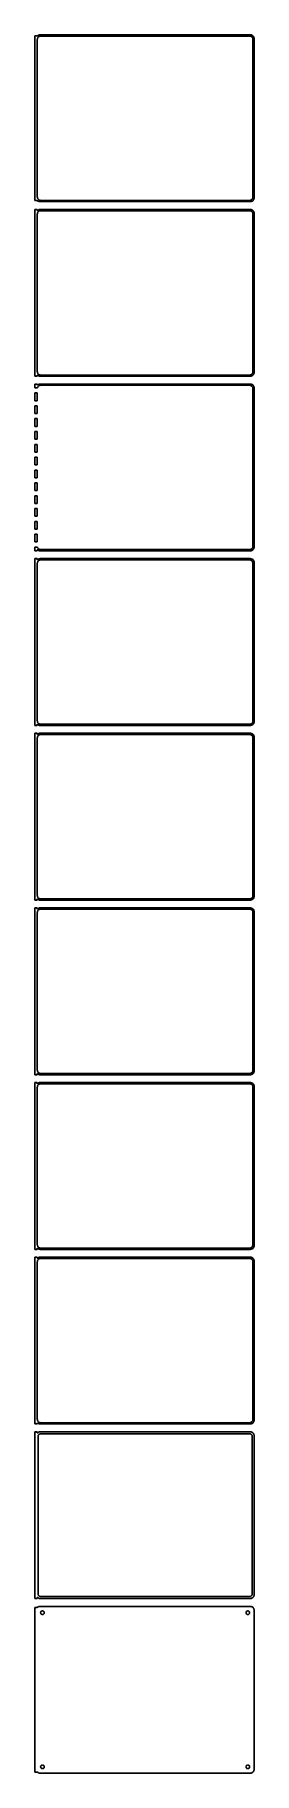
# Model space of a CAD drawing. Header units: metres. Extents: x -129 to 128, y 1943 to 3973.
import ezdxf

# ---------------------------------------------------------------- set-up
doc = ezdxf.new("R2010")
doc.units = ezdxf.units.M

msp = doc.modelspace()

# ---------------------------------------------------------------- linework, layer by layer
for p, q in [((-126, 3972.06), (-129, 3972.06)), ((-129, 3972.06), (-129, 3779.94)), ((-125.687, 3972.35), (-126, 3972.06)), ((-126, 3968), (-125.968, 3968.5)), ((-126, 3784), (-126, 3968)), ((-125.968, 3968.5), (-125.874, 3968.99)), ((-125.874, 3968.99), (-125.719, 3969.47)), ((-125.719, 3969.47), (-125.505, 3969.93)), ((-125.179, 3972.72), (-125.687, 3972.35)), ((-125.505, 3969.93), (-125.236, 3970.35)), ((-125.236, 3970.35), (-124.916, 3970.74)), ((-124.629, 3973.02), (-125.179, 3972.72)), ((-124.916, 3970.74), (-124.55, 3971.08)), ((-124.045, 3973.26), (-124.629, 3973.02)), ((-124.55, 3971.08), (-124.143, 3971.38)), ((-124.143, 3971.38), (-123.703, 3971.62)), ((-123.437, 3973.41), (-124.045, 3973.26)), ((-123.703, 3971.62), (-123.236, 3971.8)), ((-122.814, 3973.49), (-123.437, 3973.41)), ((-123.236, 3971.8), (-122.75, 3971.93)), ((122.814, 3973.49), (-122.814, 3973.49)), ((-122.75, 3971.93), (-122.251, 3971.99)), ((-122.251, 3971.99), (122.251, 3971.99)), ((122.251, 3971.99), (122.75, 3971.93)), ((122.75, 3971.93), (123.236, 3971.8)), ((123.437, 3973.41), (122.814, 3973.49)), ((123.236, 3971.8), (123.703, 3971.62)), ((124.045, 3973.26), (123.437, 3973.41)), ((123.703, 3971.62), (124.143, 3971.38)), ((124.629, 3973.02), (124.045, 3973.26)), ((124.143, 3971.38), (124.55, 3971.08)), ((124.55, 3971.08), (124.916, 3970.74)), ((125.179, 3972.72), (124.629, 3973.02)), ((124.916, 3970.74), (125.236, 3970.35)), ((125.687, 3972.35), (125.179, 3972.72)), ((125.236, 3970.35), (125.505, 3969.93)), ((125.505, 3969.93), (125.719, 3969.47)), ((126.145, 3971.92), (125.687, 3972.35)), ((125.719, 3969.47), (125.874, 3968.99)), ((125.874, 3968.99), (125.968, 3968.5)), ((125.968, 3968.5), (126, 3968)), ((126, 3968), (126, 3784)), ((126.545, 3971.44), (126.145, 3971.92)), ((126.882, 3970.91), (126.545, 3971.44)), ((127.149, 3970.34), (126.882, 3970.91)), ((127.343, 3969.74), (127.149, 3970.34)), ((127.461, 3969.13), (127.343, 3969.74)), ((127.5, 3968.5), (127.461, 3969.13)), ((127.5, 3783.5), (127.5, 3968.5)), ((-129, 3779.94), (-126, 3779.94)), ((-125.968, 3783.5), (-126, 3784)), ((-126, 3779.94), (-125.687, 3779.65)), ((-125.874, 3783.01), (-125.968, 3783.5)), ((-125.719, 3782.53), (-125.874, 3783.01)), ((-125.505, 3782.07), (-125.719, 3782.53)), ((-125.687, 3779.65), (-125.179, 3779.28)), ((-125.236, 3781.65), (-125.505, 3782.07)), ((-124.916, 3781.26), (-125.236, 3781.65)), ((-125.179, 3779.28), (-124.629, 3778.98)), ((-124.55, 3780.92), (-124.916, 3781.26)), ((-124.629, 3778.98), (-124.045, 3778.74)), ((-124.143, 3780.62), (-124.55, 3780.92)), ((-123.703, 3780.38), (-124.143, 3780.62)), ((-124.045, 3778.74), (-123.437, 3778.59)), ((-123.236, 3780.2), (-123.703, 3780.38)), ((-123.437, 3778.59), (-122.814, 3778.51)), ((-122.75, 3780.07), (-123.236, 3780.2)), ((-122.814, 3778.51), (122.814, 3778.51)), ((-122.251, 3780.01), (-122.75, 3780.07)), ((122.251, 3780.01), (-122.251, 3780.01)), ((122.75, 3780.07), (122.251, 3780.01)), ((123.236, 3780.2), (122.75, 3780.07)), ((122.814, 3778.51), (123.437, 3778.59)), ((123.703, 3780.38), (123.236, 3780.2)), ((123.437, 3778.59), (124.045, 3778.74)), ((124.143, 3780.62), (123.703, 3780.38)), ((124.045, 3778.74), (124.629, 3778.98)), ((124.55, 3780.92), (124.143, 3780.62)), ((124.916, 3781.26), (124.55, 3780.92)), ((124.629, 3778.98), (125.179, 3779.28)), ((125.236, 3781.65), (124.916, 3781.26)), ((125.179, 3779.28), (125.687, 3779.65)), ((125.505, 3782.07), (125.236, 3781.65)), ((125.719, 3782.53), (125.505, 3782.07)), ((125.687, 3779.65), (126.145, 3780.08)), ((125.874, 3783.01), (125.719, 3782.53)), ((125.968, 3783.5), (125.874, 3783.01)), ((126, 3784), (125.968, 3783.5)), ((126.145, 3780.08), (126.545, 3780.56)), ((126.545, 3780.56), (126.882, 3781.09)), ((126.882, 3781.09), (127.149, 3781.66)), ((127.149, 3781.66), (127.343, 3782.26)), ((127.343, 3782.26), (127.461, 3782.87)), ((127.461, 3782.87), (127.5, 3783.5)), ((-126, 3769.47), (-129, 3769.47)), ((-129, 3769.47), (-129, 3574.53)), ((-126, 3768.06), (-126, 3769.47)), ((-125.687, 3768.35), (-126, 3768.06)), ((-126, 3764), (-125.968, 3764.5)), ((-126, 3580), (-126, 3764)), ((-125.968, 3764.5), (-125.874, 3764.99)), ((-125.874, 3764.99), (-125.719, 3765.47)), ((-125.719, 3765.47), (-125.505, 3765.93)), ((-125.179, 3768.72), (-125.687, 3768.35)), ((-125.505, 3765.93), (-125.236, 3766.35)), ((-125.236, 3766.35), (-124.916, 3766.74)), ((-124.629, 3769.02), (-125.179, 3768.72)), ((-124.916, 3766.74), (-124.55, 3767.08)), ((-124.045, 3769.26), (-124.629, 3769.02)), ((-124.55, 3767.08), (-124.143, 3767.38)), ((-124.143, 3767.38), (-123.703, 3767.62)), ((-123.437, 3769.41), (-124.045, 3769.26)), ((-123.703, 3767.62), (-123.236, 3767.8)), ((-122.814, 3769.49), (-123.437, 3769.41)), ((-123.236, 3767.8), (-122.75, 3767.93)), ((122.814, 3769.49), (-122.814, 3769.49)), ((-122.75, 3767.93), (-122.251, 3767.99)), ((-122.251, 3767.99), (122.251, 3767.99)), ((122.251, 3767.99), (122.75, 3767.93)), ((122.75, 3767.93), (123.236, 3767.8)), ((123.437, 3769.41), (122.814, 3769.49)), ((123.236, 3767.8), (123.703, 3767.62)), ((124.045, 3769.26), (123.437, 3769.41)), ((123.703, 3767.62), (124.143, 3767.38)), ((124.629, 3769.02), (124.045, 3769.26)), ((124.143, 3767.38), (124.55, 3767.08)), ((124.55, 3767.08), (124.916, 3766.74)), ((125.179, 3768.72), (124.629, 3769.02)), ((124.916, 3766.74), (125.236, 3766.35)), ((125.687, 3768.35), (125.179, 3768.72)), ((125.236, 3766.35), (125.505, 3765.93)), ((125.505, 3765.93), (125.719, 3765.47)), ((126.145, 3767.92), (125.687, 3768.35)), ((125.719, 3765.47), (125.874, 3764.99)), ((125.874, 3764.99), (125.968, 3764.5)), ((125.968, 3764.5), (126, 3764)), ((126, 3764), (126, 3580)), ((126.545, 3767.44), (126.145, 3767.92)), ((126.882, 3766.91), (126.545, 3767.44)), ((127.149, 3766.34), (126.882, 3766.91)), ((127.343, 3765.74), (127.149, 3766.34)), ((127.461, 3765.13), (127.343, 3765.74)), ((127.5, 3764.5), (127.461, 3765.13)), ((127.5, 3579.5), (127.5, 3764.5)), ((-129, 3574.53), (-126, 3574.53)), ((-125.968, 3579.5), (-126, 3580)), ((-126, 3574.53), (-126, 3575.94)), ((-126, 3575.94), (-125.687, 3575.65)), ((-125.874, 3579.01), (-125.968, 3579.5)), ((-125.719, 3578.53), (-125.874, 3579.01)), ((-125.505, 3578.07), (-125.719, 3578.53)), ((-125.687, 3575.65), (-125.179, 3575.28)), ((-125.236, 3577.65), (-125.505, 3578.07)), ((-124.916, 3577.26), (-125.236, 3577.65)), ((-125.179, 3575.28), (-124.629, 3574.98)), ((-124.55, 3576.92), (-124.916, 3577.26)), ((-124.629, 3574.98), (-124.045, 3574.74)), ((-124.143, 3576.62), (-124.55, 3576.92)), ((-123.703, 3576.38), (-124.143, 3576.62)), ((-124.045, 3574.74), (-123.437, 3574.59)), ((-123.236, 3576.2), (-123.703, 3576.38)), ((-123.437, 3574.59), (-122.814, 3574.51)), ((-122.75, 3576.07), (-123.236, 3576.2)), ((-122.251, 3576.01), (-122.75, 3576.07)), ((122.251, 3576.01), (-122.251, 3576.01)), ((122.75, 3576.07), (122.251, 3576.01)), ((123.236, 3576.2), (122.75, 3576.07)), ((122.814, 3574.51), (123.437, 3574.59)), ((123.703, 3576.38), (123.236, 3576.2)), ((123.437, 3574.59), (124.045, 3574.74)), ((124.143, 3576.62), (123.703, 3576.38)), ((124.045, 3574.74), (124.629, 3574.98)), ((124.55, 3576.92), (124.143, 3576.62)), ((124.916, 3577.26), (124.55, 3576.92)), ((124.629, 3574.98), (125.179, 3575.28)), ((125.236, 3577.65), (124.916, 3577.26)), ((125.179, 3575.28), (125.687, 3575.65)), ((125.505, 3578.07), (125.236, 3577.65)), ((125.719, 3578.53), (125.505, 3578.07)), ((125.687, 3575.65), (126.145, 3576.08)), ((125.874, 3579.01), (125.719, 3578.53)), ((125.968, 3579.5), (125.874, 3579.01)), ((126, 3580), (125.968, 3579.5)), ((126.145, 3576.08), (126.545, 3576.56)), ((126.545, 3576.56), (126.882, 3577.09)), ((126.882, 3577.09), (127.149, 3577.66)), ((127.149, 3577.66), (127.343, 3578.26)), ((127.343, 3578.26), (127.461, 3578.87)), ((127.461, 3578.87), (127.5, 3579.5)), ((-126, 3565.49), (-129, 3565.49)), ((-129, 3565.49), (-129, 3560.99)), ((-129, 3560.99), (-125.874, 3560.99)), ((-126, 3555.01), (-129, 3555.01)), ((-129, 3555.01), (-129, 3545.99)), ((-126, 3564.06), (-126, 3565.49)), ((-125.687, 3564.35), (-126, 3564.06)), ((-126, 3545.99), (-126, 3555.01)), ((-125.874, 3560.99), (-125.719, 3561.47)), ((-125.874, 3560.99), (-125.874, 3560.99)), ((-125.719, 3561.47), (-125.505, 3561.93)), ((-125.179, 3564.72), (-125.687, 3564.35)), ((-125.505, 3561.93), (-125.236, 3562.35)), ((-125.236, 3562.35), (-124.916, 3562.74)), ((-124.629, 3565.02), (-125.179, 3564.72)), ((-124.916, 3562.74), (-124.55, 3563.08)), ((-124.045, 3565.26), (-124.629, 3565.02)), ((-124.55, 3563.08), (-124.143, 3563.38)), ((-124.143, 3563.38), (-123.703, 3563.62)), ((-123.437, 3565.41), (-124.045, 3565.26)), ((-123.703, 3563.62), (-123.236, 3563.8)), ((-122.814, 3565.49), (-123.437, 3565.41)), ((-123.236, 3563.8), (-122.75, 3563.93)), ((-122.814, 3574.51), (122.814, 3574.51)), ((122.814, 3565.49), (-122.814, 3565.49)), ((-122.75, 3563.93), (-122.251, 3563.99)), ((-122.251, 3563.99), (122.251, 3563.99)), ((122.251, 3563.99), (122.75, 3563.93)), ((122.75, 3563.93), (123.236, 3563.8)), ((123.437, 3565.41), (122.814, 3565.49)), ((123.236, 3563.8), (123.703, 3563.62)), ((124.045, 3565.26), (123.437, 3565.41)), ((123.703, 3563.62), (124.143, 3563.38)), ((124.629, 3565.02), (124.045, 3565.26)), ((124.143, 3563.38), (124.55, 3563.08)), ((124.55, 3563.08), (124.916, 3562.74)), ((125.179, 3564.72), (124.629, 3565.02)), ((124.916, 3562.74), (125.236, 3562.35)), ((125.687, 3564.35), (125.179, 3564.72)), ((125.236, 3562.35), (125.505, 3561.93)), ((125.505, 3561.93), (125.719, 3561.47)), ((126.145, 3563.92), (125.687, 3564.35)), ((125.719, 3561.47), (125.874, 3560.99)), ((125.874, 3560.99), (125.968, 3560.5)), ((125.968, 3560.5), (126, 3560)), ((126, 3560), (126, 3376)), ((126.545, 3563.44), (126.145, 3563.92)), ((126.882, 3562.91), (126.545, 3563.44)), ((127.149, 3562.34), (126.882, 3562.91)), ((127.343, 3561.74), (127.149, 3562.34)), ((127.461, 3561.13), (127.343, 3561.74)), ((127.5, 3560.5), (127.461, 3561.13)), ((127.5, 3375.5), (127.5, 3560.5)), ((-129, 3545.99), (-126, 3545.99)), ((-126, 3540.01), (-129, 3540.01)), ((-129, 3540.01), (-129, 3530.99)), ((-126, 3530.99), (-126, 3540.01)), ((-129, 3530.99), (-126, 3530.99)), ((-126, 3525.01), (-129, 3525.01)), ((-129, 3525.01), (-129, 3515.99)), ((-129, 3515.99), (-126, 3515.99)), ((-126, 3515.99), (-126, 3525.01)), ((-126, 3510.01), (-129, 3510.01)), ((-129, 3510.01), (-129, 3500.99)), ((-129, 3500.99), (-126, 3500.99)), ((-126, 3495.01), (-129, 3495.01)), ((-129, 3495.01), (-129, 3485.99)), ((-126, 3500.99), (-126, 3510.01)), ((-126, 3485.99), (-126, 3495.01)), ((-129, 3485.99), (-126, 3485.99)), ((-126, 3480.01), (-129, 3480.01)), ((-129, 3480.01), (-129, 3470.99)), ((-126, 3470.99), (-126, 3480.01)), ((-129, 3470.99), (-126, 3470.99)), ((-126, 3465.01), (-129, 3465.01)), ((-129, 3465.01), (-129, 3455.99)), ((-129, 3455.99), (-126, 3455.99)), ((-126, 3455.99), (-126, 3465.01)), ((-126, 3450.01), (-129, 3450.01)), ((-129, 3450.01), (-129, 3440.99)), ((-129, 3440.99), (-126, 3440.99)), ((-126, 3435.01), (-129, 3435.01)), ((-129, 3435.01), (-129, 3425.99)), ((-126, 3440.99), (-126, 3450.01)), ((-126, 3425.99), (-126, 3435.01)), ((-129, 3425.99), (-126, 3425.99)), ((-126, 3420.01), (-129, 3420.01)), ((-129, 3420.01), (-129, 3410.99)), ((-126, 3410.99), (-126, 3420.01)), ((-129, 3410.99), (-126, 3410.99)), ((-126, 3405.01), (-129, 3405.01)), ((-129, 3405.01), (-129, 3395.99)), ((-129, 3395.99), (-126, 3395.99)), ((-126, 3395.99), (-126, 3405.01)), ((-126, 3390.01), (-129, 3390.01)), ((-129, 3390.01), (-129, 3380.99)), ((-129, 3380.99), (-126, 3380.99)), ((-125.874, 3375.01), (-129, 3375.01)), ((-129, 3375.01), (-129, 3370.51)), ((-126, 3380.99), (-126, 3390.01)), ((-126, 3371.94), (-125.687, 3371.65)), ((-126, 3370.51), (-126, 3371.94)), ((-125.719, 3374.53), (-125.874, 3375.01)), ((-125.874, 3375.01), (-125.874, 3375.01)), ((-125.505, 3374.07), (-125.719, 3374.53)), ((-125.687, 3371.65), (-125.179, 3371.28)), ((-125.236, 3373.65), (-125.505, 3374.07)), ((-124.916, 3373.26), (-125.236, 3373.65)), ((-124.55, 3372.92), (-124.916, 3373.26)), ((-124.143, 3372.62), (-124.55, 3372.92)), ((-123.703, 3372.38), (-124.143, 3372.62)), ((-123.236, 3372.2), (-123.703, 3372.38)), ((-122.75, 3372.07), (-123.236, 3372.2)), ((-122.251, 3372.01), (-122.75, 3372.07)), ((122.251, 3372.01), (-122.251, 3372.01)), ((122.75, 3372.07), (122.251, 3372.01)), ((123.236, 3372.2), (122.75, 3372.07)), ((123.703, 3372.38), (123.236, 3372.2)), ((124.143, 3372.62), (123.703, 3372.38)), ((124.55, 3372.92), (124.143, 3372.62)), ((124.916, 3373.26), (124.55, 3372.92)), ((125.236, 3373.65), (124.916, 3373.26)), ((125.179, 3371.28), (125.687, 3371.65)), ((125.505, 3374.07), (125.236, 3373.65)), ((125.719, 3374.53), (125.505, 3374.07)), ((125.687, 3371.65), (126.145, 3372.08)), ((125.874, 3375.01), (125.719, 3374.53)), ((125.968, 3375.5), (125.874, 3375.01)), ((126, 3376), (125.968, 3375.5)), ((126.145, 3372.08), (126.545, 3372.56)), ((126.545, 3372.56), (126.882, 3373.09)), ((126.882, 3373.09), (127.149, 3373.66)), ((127.149, 3373.66), (127.343, 3374.26)), ((127.343, 3374.26), (127.461, 3374.87)), ((127.461, 3374.87), (127.5, 3375.5)), ((-129, 3370.51), (-126, 3370.51)), ((-126, 3361.49), (-129, 3361.49)), ((-129, 3361.49), (-129, 3166.51)), ((-126, 3360.06), (-126, 3361.49)), ((-125.687, 3360.35), (-126, 3360.06)), ((-126, 3356), (-125.968, 3356.5)), ((-126, 3172), (-126, 3356)), ((-125.968, 3356.5), (-125.874, 3356.99)), ((-125.874, 3356.99), (-125.719, 3357.47)), ((-125.719, 3357.47), (-125.505, 3357.93)), ((-125.179, 3360.72), (-125.687, 3360.35)), ((-125.505, 3357.93), (-125.236, 3358.35)), ((-125.236, 3358.35), (-124.916, 3358.74)), ((-125.179, 3371.28), (-124.629, 3370.98)), ((-124.629, 3361.02), (-125.179, 3360.72)), ((-124.916, 3358.74), (-124.55, 3359.08)), ((-124.629, 3370.98), (-124.045, 3370.74)), ((-124.045, 3361.26), (-124.629, 3361.02)), ((-124.55, 3359.08), (-124.143, 3359.38)), ((-124.143, 3359.38), (-123.703, 3359.62)), ((-124.045, 3370.74), (-123.437, 3370.59)), ((-123.437, 3361.41), (-124.045, 3361.26)), ((-123.703, 3359.62), (-123.236, 3359.8)), ((-123.437, 3370.59), (-122.814, 3370.51)), ((-122.814, 3361.49), (-123.437, 3361.41)), ((-123.236, 3359.8), (-122.75, 3359.93)), ((-122.814, 3370.51), (122.814, 3370.51)), ((122.814, 3361.49), (-122.814, 3361.49)), ((-122.75, 3359.93), (-122.251, 3359.99)), ((-122.251, 3359.99), (122.251, 3359.99)), ((122.251, 3359.99), (122.75, 3359.93)), ((122.75, 3359.93), (123.236, 3359.8)), ((122.814, 3370.51), (123.437, 3370.59)), ((123.437, 3361.41), (122.814, 3361.49)), ((123.236, 3359.8), (123.703, 3359.62)), ((123.437, 3370.59), (124.045, 3370.74)), ((124.045, 3361.26), (123.437, 3361.41)), ((123.703, 3359.62), (124.143, 3359.38)), ((124.045, 3370.74), (124.629, 3370.98)), ((124.629, 3361.02), (124.045, 3361.26)), ((124.143, 3359.38), (124.55, 3359.08)), ((124.55, 3359.08), (124.916, 3358.74)), ((124.629, 3370.98), (125.179, 3371.28)), ((125.179, 3360.72), (124.629, 3361.02)), ((124.916, 3358.74), (125.236, 3358.35)), ((125.687, 3360.35), (125.179, 3360.72)), ((125.236, 3358.35), (125.505, 3357.93)), ((125.505, 3357.93), (125.719, 3357.47)), ((126.145, 3359.92), (125.687, 3360.35)), ((125.719, 3357.47), (125.874, 3356.99)), ((125.874, 3356.99), (125.968, 3356.5)), ((125.968, 3356.5), (126, 3356)), ((126, 3356), (126, 3172)), ((126.545, 3359.44), (126.145, 3359.92)), ((126.882, 3358.91), (126.545, 3359.44)), ((127.149, 3358.34), (126.882, 3358.91)), ((127.343, 3357.74), (127.149, 3358.34)), ((127.461, 3357.13), (127.343, 3357.74)), ((127.5, 3356.5), (127.461, 3357.13)), ((127.5, 3171.5), (127.5, 3356.5)), ((-125.968, 3171.5), (-126, 3172)), ((-125.874, 3171.01), (-125.968, 3171.5)), ((-125.719, 3170.53), (-125.874, 3171.01)), ((-125.505, 3170.07), (-125.719, 3170.53)), ((-125.236, 3169.65), (-125.505, 3170.07)), ((-124.916, 3169.26), (-125.236, 3169.65)), ((-124.55, 3168.92), (-124.916, 3169.26)), ((-124.143, 3168.62), (-124.55, 3168.92)), ((-123.703, 3168.38), (-124.143, 3168.62)), ((-123.236, 3168.2), (-123.703, 3168.38)), ((123.703, 3168.38), (123.236, 3168.2)), ((124.143, 3168.62), (123.703, 3168.38)), ((124.55, 3168.92), (124.143, 3168.62)), ((124.916, 3169.26), (124.55, 3168.92)), ((125.236, 3169.65), (124.916, 3169.26)), ((125.505, 3170.07), (125.236, 3169.65)), ((125.719, 3170.53), (125.505, 3170.07)), ((125.874, 3171.01), (125.719, 3170.53)), ((125.968, 3171.5), (125.874, 3171.01)), ((126, 3172), (125.968, 3171.5)), ((126.145, 3168.08), (126.545, 3168.56)), ((126.545, 3168.56), (126.882, 3169.09)), ((126.882, 3169.09), (127.149, 3169.66)), ((127.149, 3169.66), (127.343, 3170.26)), ((127.343, 3170.26), (127.461, 3170.87)), ((127.461, 3170.87), (127.5, 3171.5)), ((-129, 3166.51), (-126, 3166.51)), ((-126, 3157.49), (-129, 3157.49)), ((-129, 3157.49), (-129, 2962.51)), ((-126, 3167.94), (-125.687, 3167.65)), ((-126, 3166.51), (-126, 3167.94)), ((-126, 3156.06), (-126, 3157.49)), ((-125.687, 3156.35), (-126, 3156.06)), ((-126, 3152), (-125.968, 3152.5)), ((-126, 2968), (-126, 3152)), ((-125.968, 3152.5), (-125.874, 3152.99)), ((-125.874, 3152.99), (-125.719, 3153.47)), ((-125.719, 3153.47), (-125.505, 3153.93)), ((-125.687, 3167.65), (-125.179, 3167.28)), ((-125.179, 3156.72), (-125.687, 3156.35)), ((-125.505, 3153.93), (-125.236, 3154.35)), ((-125.236, 3154.35), (-124.916, 3154.74)), ((-125.179, 3167.28), (-124.629, 3166.98)), ((-124.629, 3157.02), (-125.179, 3156.72)), ((-124.916, 3154.74), (-124.55, 3155.08)), ((-124.629, 3166.98), (-124.045, 3166.74)), ((-124.045, 3157.26), (-124.629, 3157.02)), ((-124.55, 3155.08), (-124.143, 3155.38)), ((-124.143, 3155.38), (-123.703, 3155.62)), ((-124.045, 3166.74), (-123.437, 3166.59)), ((-123.437, 3157.41), (-124.045, 3157.26)), ((-123.703, 3155.62), (-123.236, 3155.8)), ((-123.437, 3166.59), (-122.814, 3166.51)), ((-122.814, 3157.49), (-123.437, 3157.41)), ((-122.75, 3168.07), (-123.236, 3168.2)), ((-123.236, 3155.8), (-122.75, 3155.93)), ((-122.814, 3166.51), (122.814, 3166.51)), ((122.814, 3157.49), (-122.814, 3157.49)), ((-122.251, 3168.01), (-122.75, 3168.07)), ((-122.75, 3155.93), (-122.251, 3155.99)), ((122.251, 3168.01), (-122.251, 3168.01)), ((-122.251, 3155.99), (122.251, 3155.99)), ((122.75, 3168.07), (122.251, 3168.01)), ((122.251, 3155.99), (122.75, 3155.93)), ((123.236, 3168.2), (122.75, 3168.07)), ((122.75, 3155.93), (123.236, 3155.8)), ((122.814, 3166.51), (123.437, 3166.59)), ((123.437, 3157.41), (122.814, 3157.49)), ((123.236, 3155.8), (123.703, 3155.62)), ((123.437, 3166.59), (124.045, 3166.74)), ((124.045, 3157.26), (123.437, 3157.41)), ((123.703, 3155.62), (124.143, 3155.38)), ((124.045, 3166.74), (124.629, 3166.98)), ((124.629, 3157.02), (124.045, 3157.26)), ((124.143, 3155.38), (124.55, 3155.08)), ((124.55, 3155.08), (124.916, 3154.74)), ((124.629, 3166.98), (125.179, 3167.28)), ((125.179, 3156.72), (124.629, 3157.02)), ((124.916, 3154.74), (125.236, 3154.35)), ((125.179, 3167.28), (125.687, 3167.65)), ((125.687, 3156.35), (125.179, 3156.72)), ((125.236, 3154.35), (125.505, 3153.93)), ((125.505, 3153.93), (125.719, 3153.47)), ((125.687, 3167.65), (126.145, 3168.08)), ((126.145, 3155.92), (125.687, 3156.35)), ((125.719, 3153.47), (125.874, 3152.99)), ((125.874, 3152.99), (125.968, 3152.5)), ((125.968, 3152.5), (126, 3152)), ((126, 3152), (126, 2968)), ((126.545, 3155.44), (126.145, 3155.92)), ((126.882, 3154.91), (126.545, 3155.44)), ((127.149, 3154.34), (126.882, 3154.91)), ((127.343, 3153.74), (127.149, 3154.34)), ((127.461, 3153.13), (127.343, 3153.74)), ((127.5, 3152.5), (127.461, 3153.13)), ((127.5, 2967.5), (127.5, 3152.5)), ((-125.968, 2967.5), (-126, 2968)), ((-125.874, 2967.01), (-125.968, 2967.5)), ((-125.719, 2966.53), (-125.874, 2967.01)), ((-125.505, 2966.07), (-125.719, 2966.53)), ((-125.236, 2965.65), (-125.505, 2966.07)), ((-124.916, 2965.26), (-125.236, 2965.65)), ((-124.55, 2964.92), (-124.916, 2965.26)), ((124.916, 2965.26), (124.55, 2964.92)), ((125.236, 2965.65), (124.916, 2965.26)), ((125.505, 2966.07), (125.236, 2965.65)), ((125.719, 2966.53), (125.505, 2966.07)), ((125.874, 2967.01), (125.719, 2966.53)), ((125.968, 2967.5), (125.874, 2967.01)), ((126, 2968), (125.968, 2967.5)), ((126.882, 2965.09), (127.149, 2965.66)), ((127.149, 2965.66), (127.343, 2966.26)), ((127.343, 2966.26), (127.461, 2966.87)), ((127.461, 2966.87), (127.5, 2967.5)), ((-129, 2962.51), (-126, 2962.51)), ((-126, 2953.49), (-129, 2953.49)), ((-129, 2953.49), (-129, 2758.51)), ((-126, 2963.94), (-125.687, 2963.65)), ((-126, 2962.51), (-126, 2963.94)), ((-126, 2952.06), (-126, 2953.49)), ((-125.687, 2952.35), (-126, 2952.06)), ((-126, 2948), (-125.968, 2948.5)), ((-126, 2764), (-126, 2948)), ((-125.968, 2948.5), (-125.874, 2948.99)), ((-125.874, 2948.99), (-125.719, 2949.47)), ((-125.719, 2949.47), (-125.505, 2949.93)), ((-125.687, 2963.65), (-125.179, 2963.28)), ((-125.179, 2952.72), (-125.687, 2952.35)), ((-125.505, 2949.93), (-125.236, 2950.35)), ((-125.236, 2950.35), (-124.916, 2950.74)), ((-125.179, 2963.28), (-124.629, 2962.98)), ((-124.629, 2953.02), (-125.179, 2952.72)), ((-124.916, 2950.74), (-124.55, 2951.08)), ((-124.629, 2962.98), (-124.045, 2962.74)), ((-124.045, 2953.26), (-124.629, 2953.02)), ((-124.143, 2964.62), (-124.55, 2964.92)), ((-124.55, 2951.08), (-124.143, 2951.38)), ((-123.703, 2964.38), (-124.143, 2964.62)), ((-124.143, 2951.38), (-123.703, 2951.62)), ((-124.045, 2962.74), (-123.437, 2962.59)), ((-123.437, 2953.41), (-124.045, 2953.26)), ((-123.236, 2964.2), (-123.703, 2964.38)), ((-123.703, 2951.62), (-123.236, 2951.8)), ((-123.437, 2962.59), (-122.814, 2962.51)), ((-122.814, 2953.49), (-123.437, 2953.41)), ((-122.75, 2964.07), (-123.236, 2964.2)), ((-123.236, 2951.8), (-122.75, 2951.93)), ((-122.814, 2962.51), (122.814, 2962.51)), ((122.814, 2953.49), (-122.814, 2953.49)), ((-122.251, 2964.01), (-122.75, 2964.07)), ((-122.75, 2951.93), (-122.251, 2951.99)), ((122.251, 2964.01), (-122.251, 2964.01)), ((-122.251, 2951.99), (122.251, 2951.99)), ((122.75, 2964.07), (122.251, 2964.01)), ((122.251, 2951.99), (122.75, 2951.93)), ((123.236, 2964.2), (122.75, 2964.07)), ((122.75, 2951.93), (123.236, 2951.8)), ((122.814, 2962.51), (123.437, 2962.59)), ((123.437, 2953.41), (122.814, 2953.49)), ((123.703, 2964.38), (123.236, 2964.2)), ((123.236, 2951.8), (123.703, 2951.62)), ((123.437, 2962.59), (124.045, 2962.74)), ((124.045, 2953.26), (123.437, 2953.41)), ((124.143, 2964.62), (123.703, 2964.38)), ((123.703, 2951.62), (124.143, 2951.38)), ((124.045, 2962.74), (124.629, 2962.98)), ((124.629, 2953.02), (124.045, 2953.26)), ((124.55, 2964.92), (124.143, 2964.62)), ((124.143, 2951.38), (124.55, 2951.08)), ((124.55, 2951.08), (124.916, 2950.74)), ((124.629, 2962.98), (125.179, 2963.28)), ((125.179, 2952.72), (124.629, 2953.02)), ((124.916, 2950.74), (125.236, 2950.35)), ((125.179, 2963.28), (125.687, 2963.65)), ((125.687, 2952.35), (125.179, 2952.72)), ((125.236, 2950.35), (125.505, 2949.93)), ((125.505, 2949.93), (125.719, 2949.47)), ((125.687, 2963.65), (126.145, 2964.08)), ((126.145, 2951.92), (125.687, 2952.35)), ((125.719, 2949.47), (125.874, 2948.99)), ((125.874, 2948.99), (125.968, 2948.5)), ((125.968, 2948.5), (126, 2948)), ((126, 2948), (126, 2764)), ((126.145, 2964.08), (126.545, 2964.56)), ((126.545, 2951.44), (126.145, 2951.92)), ((126.545, 2964.56), (126.882, 2965.09)), ((126.882, 2950.91), (126.545, 2951.44)), ((127.149, 2950.34), (126.882, 2950.91)), ((127.343, 2949.74), (127.149, 2950.34)), ((127.461, 2949.13), (127.343, 2949.74)), ((127.5, 2948.5), (127.461, 2949.13)), ((127.5, 2763.5), (127.5, 2948.5)), ((-125.968, 2763.5), (-126, 2764)), ((-125.874, 2763.01), (-125.968, 2763.5)), ((-125.719, 2762.53), (-125.874, 2763.01)), ((-125.505, 2762.07), (-125.719, 2762.53)), ((125.719, 2762.53), (125.505, 2762.07)), ((125.874, 2763.01), (125.719, 2762.53)), ((125.968, 2763.5), (125.874, 2763.01)), ((126, 2764), (125.968, 2763.5)), ((127.149, 2761.66), (127.343, 2762.26)), ((127.343, 2762.26), (127.461, 2762.87)), ((127.461, 2762.87), (127.5, 2763.5)), ((-129, 2758.51), (-126, 2758.51)), ((-126, 2749.49), (-129, 2749.49)), ((-129, 2749.49), (-129, 2554.51)), ((-126, 2759.94), (-125.687, 2759.65)), ((-126, 2758.51), (-126, 2759.94)), ((-126, 2748.06), (-126, 2749.49)), ((-125.687, 2748.35), (-126, 2748.06)), ((-126, 2744), (-125.968, 2744.5)), ((-126, 2560), (-126, 2744)), ((-125.968, 2744.5), (-125.874, 2744.99)), ((-125.874, 2744.99), (-125.719, 2745.47)), ((-125.719, 2745.47), (-125.505, 2745.93)), ((-125.687, 2759.65), (-125.179, 2759.28)), ((-125.179, 2748.72), (-125.687, 2748.35)), ((-125.236, 2761.65), (-125.505, 2762.07)), ((-125.505, 2745.93), (-125.236, 2746.35)), ((-124.916, 2761.26), (-125.236, 2761.65)), ((-125.236, 2746.35), (-124.916, 2746.74)), ((-125.179, 2759.28), (-124.629, 2758.98)), ((-124.629, 2749.02), (-125.179, 2748.72)), ((-124.55, 2760.92), (-124.916, 2761.26)), ((-124.916, 2746.74), (-124.55, 2747.08)), ((-124.629, 2758.98), (-124.045, 2758.74)), ((-124.045, 2749.26), (-124.629, 2749.02)), ((-124.143, 2760.62), (-124.55, 2760.92)), ((-124.55, 2747.08), (-124.143, 2747.38)), ((-123.703, 2760.38), (-124.143, 2760.62)), ((-124.143, 2747.38), (-123.703, 2747.62)), ((-124.045, 2758.74), (-123.437, 2758.59)), ((-123.437, 2749.41), (-124.045, 2749.26)), ((-123.236, 2760.2), (-123.703, 2760.38)), ((-123.703, 2747.62), (-123.236, 2747.8)), ((-123.437, 2758.59), (-122.814, 2758.51)), ((-122.814, 2749.49), (-123.437, 2749.41)), ((-122.75, 2760.07), (-123.236, 2760.2)), ((-123.236, 2747.8), (-122.75, 2747.93)), ((-122.814, 2758.51), (122.814, 2758.51)), ((122.814, 2749.49), (-122.814, 2749.49)), ((-122.251, 2760.01), (-122.75, 2760.07)), ((-122.75, 2747.93), (-122.251, 2747.99)), ((122.251, 2760.01), (-122.251, 2760.01)), ((-122.251, 2747.99), (122.251, 2747.99)), ((122.75, 2760.07), (122.251, 2760.01)), ((122.251, 2747.99), (122.75, 2747.93)), ((123.236, 2760.2), (122.75, 2760.07)), ((122.75, 2747.93), (123.236, 2747.8)), ((122.814, 2758.51), (123.437, 2758.59)), ((123.437, 2749.41), (122.814, 2749.49)), ((123.703, 2760.38), (123.236, 2760.2)), ((123.236, 2747.8), (123.703, 2747.62)), ((123.437, 2758.59), (124.045, 2758.74)), ((124.045, 2749.26), (123.437, 2749.41)), ((124.143, 2760.62), (123.703, 2760.38)), ((123.703, 2747.62), (124.143, 2747.38)), ((124.045, 2758.74), (124.629, 2758.98)), ((124.629, 2749.02), (124.045, 2749.26)), ((124.55, 2760.92), (124.143, 2760.62)), ((124.143, 2747.38), (124.55, 2747.08)), ((124.916, 2761.26), (124.55, 2760.92)), ((124.55, 2747.08), (124.916, 2746.74)), ((124.629, 2758.98), (125.179, 2759.28)), ((125.179, 2748.72), (124.629, 2749.02)), ((125.236, 2761.65), (124.916, 2761.26)), ((124.916, 2746.74), (125.236, 2746.35)), ((125.179, 2759.28), (125.687, 2759.65)), ((125.687, 2748.35), (125.179, 2748.72)), ((125.505, 2762.07), (125.236, 2761.65)), ((125.236, 2746.35), (125.505, 2745.93)), ((125.505, 2745.93), (125.719, 2745.47)), ((125.687, 2759.65), (126.145, 2760.08)), ((126.145, 2747.92), (125.687, 2748.35)), ((125.719, 2745.47), (125.874, 2744.99)), ((125.874, 2744.99), (125.968, 2744.5)), ((125.968, 2744.5), (126, 2744)), ((126, 2744), (126, 2560)), ((126.145, 2760.08), (126.545, 2760.56)), ((126.545, 2747.44), (126.145, 2747.92)), ((126.545, 2760.56), (126.882, 2761.09)), ((126.882, 2746.91), (126.545, 2747.44)), ((126.882, 2761.09), (127.149, 2761.66)), ((127.149, 2746.34), (126.882, 2746.91)), ((127.343, 2745.74), (127.149, 2746.34)), ((127.461, 2745.13), (127.343, 2745.74)), ((127.5, 2744.5), (127.461, 2745.13)), ((127.5, 2559.5), (127.5, 2744.5)), ((-125.968, 2559.5), (-126, 2560)), ((-125.874, 2559.01), (-125.968, 2559.5)), ((125.968, 2559.5), (125.874, 2559.01)), ((126, 2560), (125.968, 2559.5)), ((127.461, 2558.87), (127.5, 2559.5)), ((-129, 2554.51), (-126, 2554.51)), ((-126, 2545.49), (-129, 2545.49)), ((-129, 2545.49), (-129, 2350.51)), ((-126, 2555.94), (-125.687, 2555.65)), ((-126, 2554.51), (-126, 2555.94)), ((-126, 2544.06), (-126, 2545.49)), ((-125.687, 2544.35), (-126, 2544.06)), ((-126, 2540), (-125.968, 2540.5)), ((-126, 2356), (-126, 2540)), ((-125.968, 2540.5), (-125.874, 2540.99)), ((-125.719, 2558.53), (-125.874, 2559.01)), ((-125.874, 2540.99), (-125.719, 2541.47)), ((-125.505, 2558.07), (-125.719, 2558.53)), ((-125.719, 2541.47), (-125.505, 2541.93)), ((-125.687, 2555.65), (-125.179, 2555.28)), ((-125.179, 2544.72), (-125.687, 2544.35)), ((-125.236, 2557.65), (-125.505, 2558.07)), ((-125.505, 2541.93), (-125.236, 2542.35)), ((-124.916, 2557.26), (-125.236, 2557.65)), ((-125.236, 2542.35), (-124.916, 2542.74)), ((-125.179, 2555.28), (-124.629, 2554.98)), ((-124.629, 2545.02), (-125.179, 2544.72)), ((-124.55, 2556.92), (-124.916, 2557.26)), ((-124.916, 2542.74), (-124.55, 2543.08)), ((-124.629, 2554.98), (-124.045, 2554.74)), ((-124.045, 2545.26), (-124.629, 2545.02)), ((-124.143, 2556.62), (-124.55, 2556.92)), ((-124.55, 2543.08), (-124.143, 2543.38)), ((-123.703, 2556.38), (-124.143, 2556.62)), ((-124.143, 2543.38), (-123.703, 2543.62)), ((-124.045, 2554.74), (-123.437, 2554.59)), ((-123.437, 2545.41), (-124.045, 2545.26)), ((-123.236, 2556.2), (-123.703, 2556.38)), ((-123.703, 2543.62), (-123.236, 2543.8)), ((-123.437, 2554.59), (-122.814, 2554.51)), ((-122.814, 2545.49), (-123.437, 2545.41)), ((-122.75, 2556.07), (-123.236, 2556.2)), ((-123.236, 2543.8), (-122.75, 2543.93)), ((-122.814, 2554.51), (122.814, 2554.51)), ((122.814, 2545.49), (-122.814, 2545.49)), ((-122.251, 2556.01), (-122.75, 2556.07)), ((-122.75, 2543.93), (-122.251, 2543.99)), ((122.251, 2556.01), (-122.251, 2556.01)), ((-122.251, 2543.99), (122.251, 2543.99)), ((122.75, 2556.07), (122.251, 2556.01)), ((122.251, 2543.99), (122.75, 2543.93)), ((123.236, 2556.2), (122.75, 2556.07)), ((122.75, 2543.93), (123.236, 2543.8)), ((122.814, 2554.51), (123.437, 2554.59)), ((123.437, 2545.41), (122.814, 2545.49)), ((123.703, 2556.38), (123.236, 2556.2)), ((123.236, 2543.8), (123.703, 2543.62)), ((123.437, 2554.59), (124.045, 2554.74)), ((124.045, 2545.26), (123.437, 2545.41)), ((124.143, 2556.62), (123.703, 2556.38)), ((123.703, 2543.62), (124.143, 2543.38)), ((124.045, 2554.74), (124.629, 2554.98)), ((124.629, 2545.02), (124.045, 2545.26)), ((124.55, 2556.92), (124.143, 2556.62)), ((124.143, 2543.38), (124.55, 2543.08)), ((124.916, 2557.26), (124.55, 2556.92)), ((124.55, 2543.08), (124.916, 2542.74)), ((124.629, 2554.98), (125.179, 2555.28)), ((125.179, 2544.72), (124.629, 2545.02)), ((125.236, 2557.65), (124.916, 2557.26)), ((124.916, 2542.74), (125.236, 2542.35)), ((125.179, 2555.28), (125.687, 2555.65)), ((125.687, 2544.35), (125.179, 2544.72)), ((125.505, 2558.07), (125.236, 2557.65)), ((125.236, 2542.35), (125.505, 2541.93)), ((125.719, 2558.53), (125.505, 2558.07)), ((125.505, 2541.93), (125.719, 2541.47)), ((125.687, 2555.65), (126.145, 2556.08)), ((126.145, 2543.92), (125.687, 2544.35)), ((125.874, 2559.01), (125.719, 2558.53)), ((125.719, 2541.47), (125.874, 2540.99)), ((125.874, 2540.99), (125.968, 2540.5)), ((125.968, 2540.5), (126, 2540)), ((126, 2540), (126, 2356)), ((126.145, 2556.08), (126.545, 2556.56)), ((126.545, 2543.44), (126.145, 2543.92)), ((126.545, 2556.56), (126.882, 2557.09)), ((126.882, 2542.91), (126.545, 2543.44)), ((126.882, 2557.09), (127.149, 2557.66)), ((127.149, 2542.34), (126.882, 2542.91)), ((127.149, 2557.66), (127.343, 2558.26)), ((127.343, 2541.74), (127.149, 2542.34)), ((127.343, 2558.26), (127.461, 2558.87)), ((127.461, 2541.13), (127.343, 2541.74)), ((127.5, 2540.5), (127.461, 2541.13)), ((127.5, 2355.5), (127.5, 2540.5)), ((-125.968, 2355.5), (-126, 2356)), ((126, 2356), (125.968, 2355.5)), ((-129, 2350.51), (-126, 2350.51)), ((-126, 2341.48), (-129, 2341.48)), ((-129, 2341.48), (-129, 2146.52)), ((-126, 2351.94), (-125.687, 2351.65)), ((-126, 2350.51), (-126, 2351.94)), ((-126, 2340.06), (-126, 2341.48)), ((-125.687, 2340.35), (-126, 2340.06)), ((-125.874, 2355.01), (-125.968, 2355.5)), ((-125.719, 2354.53), (-125.874, 2355.01)), ((-125.505, 2354.07), (-125.719, 2354.53)), ((-125.687, 2351.65), (-125.179, 2351.28)), ((-125.179, 2340.72), (-125.687, 2340.35)), ((-125.236, 2353.65), (-125.505, 2354.07)), ((-124.916, 2353.26), (-125.236, 2353.65)), ((-125.179, 2351.28), (-124.629, 2350.98)), ((-124.629, 2341.02), (-125.179, 2340.72)), ((-125.113, 2336), (-125.088, 2336.39)), ((-125.113, 2152), (-125.113, 2336)), ((-125.088, 2336.39), (-125.015, 2336.77)), ((-125.015, 2336.77), (-124.894, 2337.15)), ((-124.55, 2352.92), (-124.916, 2353.26)), ((-124.894, 2337.15), (-124.728, 2337.5)), ((-124.728, 2337.5), (-124.518, 2337.83)), ((-124.629, 2350.98), (-124.045, 2350.74)), ((-124.045, 2341.26), (-124.629, 2341.02)), ((-124.143, 2352.62), (-124.55, 2352.92)), ((-124.518, 2337.83), (-124.269, 2338.13)), ((-124.269, 2338.13), (-123.984, 2338.4)), ((-123.703, 2352.38), (-124.143, 2352.62)), ((-124.045, 2350.74), (-123.437, 2350.59)), ((-123.437, 2341.41), (-124.045, 2341.26)), ((-123.984, 2338.4), (-123.668, 2338.63)), ((-123.236, 2352.2), (-123.703, 2352.38)), ((-123.668, 2338.63), (-123.325, 2338.82)), ((-123.437, 2350.59), (-122.814, 2350.51)), ((-122.814, 2341.49), (-123.437, 2341.41)), ((-123.325, 2338.82), (-122.962, 2338.96)), ((-122.75, 2352.07), (-123.236, 2352.2)), ((-122.962, 2338.96), (-122.583, 2339.06)), ((-122.814, 2350.51), (122.814, 2350.51)), ((122.814, 2341.49), (-122.814, 2341.49)), ((-122.251, 2352.01), (-122.75, 2352.07)), ((-122.583, 2339.06), (-122.195, 2339.11)), ((122.251, 2352.01), (-122.251, 2352.01)), ((-122.195, 2339.11), (122.195, 2339.11)), ((122.195, 2339.11), (122.583, 2339.06)), ((122.75, 2352.07), (122.251, 2352.01)), ((122.583, 2339.06), (122.962, 2338.96)), ((123.236, 2352.2), (122.75, 2352.07)), ((122.814, 2350.51), (123.437, 2350.59)), ((123.437, 2341.41), (122.814, 2341.49)), ((122.962, 2338.96), (123.325, 2338.82)), ((123.703, 2352.38), (123.236, 2352.2)), ((123.325, 2338.82), (123.668, 2338.63)), ((123.437, 2350.59), (124.045, 2350.74)), ((124.045, 2341.26), (123.437, 2341.41)), ((123.668, 2338.63), (123.984, 2338.4)), ((124.143, 2352.62), (123.703, 2352.38)), ((123.984, 2338.4), (124.269, 2338.13)), ((124.045, 2350.74), (124.629, 2350.98)), ((124.629, 2341.02), (124.045, 2341.26)), ((124.55, 2352.92), (124.143, 2352.62)), ((124.269, 2338.13), (124.518, 2337.83)), ((124.518, 2337.83), (124.728, 2337.5)), ((124.916, 2353.26), (124.55, 2352.92)), ((124.629, 2350.98), (125.179, 2351.28)), ((125.179, 2340.72), (124.629, 2341.02)), ((124.728, 2337.5), (124.894, 2337.15)), ((124.894, 2337.15), (125.015, 2336.77)), ((125.236, 2353.65), (124.916, 2353.26)), ((125.015, 2336.77), (125.088, 2336.39)), ((125.088, 2336.39), (125.113, 2336)), ((125.113, 2336), (125.113, 2152)), ((125.179, 2351.28), (125.687, 2351.65)), ((125.687, 2340.35), (125.179, 2340.72)), ((125.505, 2354.07), (125.236, 2353.65)), ((125.719, 2354.53), (125.505, 2354.07)), ((125.687, 2351.65), (126.145, 2352.08)), ((126.145, 2339.92), (125.687, 2340.35)), ((125.874, 2355.01), (125.719, 2354.53)), ((125.968, 2355.5), (125.874, 2355.01)), ((126.145, 2352.08), (126.545, 2352.56)), ((126.545, 2339.44), (126.145, 2339.92)), ((126.545, 2352.56), (126.882, 2353.09)), ((126.882, 2338.91), (126.545, 2339.44)), ((126.882, 2353.09), (127.149, 2353.66)), ((127.149, 2338.34), (126.882, 2338.91)), ((127.149, 2353.66), (127.343, 2354.26)), ((127.343, 2337.74), (127.149, 2338.34)), ((127.343, 2354.26), (127.461, 2354.87)), ((127.461, 2337.13), (127.343, 2337.74)), ((127.461, 2354.87), (127.5, 2355.5)), ((127.5, 2336.5), (127.461, 2337.13)), ((127.5, 2151.5), (127.5, 2336.5)), ((-129, 2146.52), (-126, 2146.52)), ((-126, 2136.15), (-129, 2136.15)), ((-129, 2136.15), (-129, 1943.85)), ((-126, 2146.52), (-126, 2147.94)), ((-126, 2147.94), (-125.687, 2147.65)), ((-125.687, 2136.35), (-126, 2136.06)), ((-126, 2136.06), (-126, 2136.15)), ((-125.687, 2147.65), (-125.179, 2147.28)), ((-125.179, 2136.72), (-125.687, 2136.35)), ((-125.179, 2147.28), (-124.629, 2146.98)), ((-124.629, 2137.02), (-125.179, 2136.72)), ((-125.088, 2151.61), (-125.113, 2152)), ((-125.015, 2151.23), (-125.088, 2151.61)), ((-124.894, 2150.85), (-125.015, 2151.23)), ((-124.728, 2150.5), (-124.894, 2150.85)), ((-124.518, 2150.17), (-124.728, 2150.5)), ((-124.629, 2146.98), (-124.045, 2146.74)), ((-124.045, 2137.26), (-124.629, 2137.02)), ((-124.269, 2149.87), (-124.518, 2150.17)), ((-123.984, 2149.6), (-124.269, 2149.87)), ((-124.045, 2146.74), (-123.437, 2146.59)), ((-123.437, 2137.41), (-124.045, 2137.26)), ((-123.668, 2149.37), (-123.984, 2149.6)), ((-123.325, 2149.18), (-123.668, 2149.37)), ((-123.437, 2146.59), (-122.814, 2146.51)), ((-122.814, 2137.49), (-123.437, 2137.41)), ((-122.962, 2149.04), (-123.325, 2149.18)), ((-122.583, 2148.94), (-122.962, 2149.04)), ((-122.814, 2146.51), (122.814, 2146.51)), ((122.814, 2137.49), (-122.814, 2137.49)), ((-122.195, 2148.89), (-122.583, 2148.94)), ((122.195, 2148.89), (-122.195, 2148.89)), ((122.583, 2148.94), (122.195, 2148.89)), ((122.962, 2149.04), (122.583, 2148.94)), ((122.814, 2146.51), (123.437, 2146.59)), ((123.437, 2137.41), (122.814, 2137.49)), ((123.325, 2149.18), (122.962, 2149.04)), ((123.668, 2149.37), (123.325, 2149.18)), ((123.437, 2146.59), (124.045, 2146.74)), ((124.045, 2137.26), (123.437, 2137.41)), ((123.984, 2149.6), (123.668, 2149.37)), ((124.269, 2149.87), (123.984, 2149.6)), ((124.045, 2146.74), (124.629, 2146.98)), ((124.629, 2137.02), (124.045, 2137.26)), ((124.518, 2150.17), (124.269, 2149.87)), ((124.728, 2150.5), (124.518, 2150.17)), ((124.629, 2146.98), (125.179, 2147.28)), ((125.179, 2136.72), (124.629, 2137.02)), ((124.894, 2150.85), (124.728, 2150.5)), ((125.015, 2151.23), (124.894, 2150.85)), ((125.088, 2151.61), (125.015, 2151.23)), ((125.113, 2152), (125.088, 2151.61)), ((125.179, 2147.28), (125.687, 2147.65)), ((125.687, 2136.35), (125.179, 2136.72)), ((125.687, 2147.65), (126.145, 2148.08)), ((126.145, 2135.92), (125.687, 2136.35)), ((126.145, 2148.08), (126.545, 2148.56)), ((126.545, 2135.44), (126.145, 2135.92)), ((126.545, 2148.56), (126.882, 2149.09)), ((126.882, 2134.91), (126.545, 2135.44)), ((126.882, 2149.09), (127.149, 2149.66)), ((127.149, 2134.34), (126.882, 2134.91)), ((127.149, 2149.66), (127.343, 2150.26)), ((127.343, 2133.74), (127.149, 2134.34)), ((127.343, 2150.26), (127.461, 2150.87)), ((127.461, 2133.13), (127.343, 2133.74)), ((127.461, 2150.87), (127.5, 2151.5)), ((127.5, 2132.5), (127.461, 2133.13)), ((-122.135, 2130), (-122.118, 2130.27)), ((-122.118, 2129.73), (-122.135, 2130)), ((-122.118, 2130.27), (-122.068, 2130.53)), ((-122.068, 2129.47), (-122.118, 2129.73)), ((-122.068, 2130.53), (-121.985, 2130.79)), ((-121.985, 2129.21), (-122.068, 2129.47)), ((-121.985, 2130.79), (-121.871, 2131.03)), ((-121.871, 2128.97), (-121.985, 2129.21)), ((-121.871, 2131.03), (-121.727, 2131.26)), ((-121.727, 2128.74), (-121.871, 2128.97)), ((-121.727, 2131.26), (-121.557, 2131.46)), ((-121.557, 2128.54), (-121.727, 2128.74)), ((-121.557, 2131.46), (-121.361, 2131.65)), ((-121.361, 2128.35), (-121.557, 2128.54)), ((-121.361, 2131.65), (-121.144, 2131.8)), ((-121.144, 2128.2), (-121.361, 2128.35)), ((-121.144, 2131.8), (-120.909, 2131.93)), ((-120.909, 2128.07), (-121.144, 2128.2)), ((-120.909, 2131.93), (-120.66, 2132.03)), ((-120.66, 2127.97), (-120.909, 2128.07)), ((-120.66, 2132.03), (-120.4, 2132.1)), ((-120.4, 2127.9), (-120.66, 2127.97)), ((-120.4, 2132.1), (-120.134, 2132.13)), ((-120.134, 2127.87), (-120.4, 2127.9)), ((-120.134, 2132.13), (-119.866, 2132.13)), ((-119.866, 2127.87), (-120.134, 2127.87)), ((-119.866, 2132.13), (-119.6, 2132.1)), ((-119.6, 2127.9), (-119.866, 2127.87)), ((-119.6, 2132.1), (-119.34, 2132.03)), ((-119.34, 2127.97), (-119.6, 2127.9)), ((-119.34, 2132.03), (-119.091, 2131.93)), ((-119.091, 2128.07), (-119.34, 2127.97)), ((-119.091, 2131.93), (-118.856, 2131.8)), ((-118.856, 2128.2), (-119.091, 2128.07)), ((-118.856, 2131.8), (-118.639, 2131.65)), ((-118.639, 2128.35), (-118.856, 2128.2)), ((-118.639, 2131.65), (-118.443, 2131.46)), ((-118.443, 2128.54), (-118.639, 2128.35)), ((-118.443, 2131.46), (-118.273, 2131.26)), ((-118.273, 2128.74), (-118.443, 2128.54)), ((-118.273, 2131.26), (-118.129, 2131.03)), ((-118.129, 2128.97), (-118.273, 2128.74)), ((-118.129, 2131.03), (-118.015, 2130.79)), ((-118.015, 2129.21), (-118.129, 2128.97)), ((-118.015, 2130.79), (-117.932, 2130.53)), ((-117.932, 2129.47), (-118.015, 2129.21)), ((-117.932, 2130.53), (-117.882, 2130.27)), ((-117.882, 2129.73), (-117.932, 2129.47)), ((-117.882, 2130.27), (-117.865, 2130)), ((-117.865, 2130), (-117.882, 2129.73)), ((117.865, 2130), (117.882, 2130.27)), ((117.882, 2129.73), (117.865, 2130)), ((117.882, 2130.27), (117.932, 2130.53)), ((117.932, 2129.47), (117.882, 2129.73)), ((117.932, 2130.53), (118.015, 2130.79)), ((118.015, 2129.21), (117.932, 2129.47)), ((118.015, 2130.79), (118.129, 2131.03)), ((118.129, 2128.97), (118.015, 2129.21)), ((118.129, 2131.03), (118.273, 2131.26)), ((118.273, 2128.74), (118.129, 2128.97)), ((118.273, 2131.26), (118.443, 2131.46)), ((118.443, 2128.54), (118.273, 2128.74)), ((118.443, 2131.46), (118.639, 2131.65)), ((118.639, 2128.35), (118.443, 2128.54)), ((118.639, 2131.65), (118.856, 2131.8)), ((118.856, 2128.2), (118.639, 2128.35)), ((118.856, 2131.8), (119.091, 2131.93)), ((119.091, 2128.07), (118.856, 2128.2)), ((119.091, 2131.93), (119.34, 2132.03)), ((119.34, 2127.97), (119.091, 2128.07)), ((119.34, 2132.03), (119.6, 2132.1)), ((119.6, 2127.9), (119.34, 2127.97)), ((119.6, 2132.1), (119.866, 2132.13)), ((119.866, 2127.87), (119.6, 2127.9)), ((119.866, 2132.13), (120.134, 2132.13)), ((120.134, 2127.87), (119.866, 2127.87)), ((120.134, 2132.13), (120.4, 2132.1)), ((120.4, 2127.9), (120.134, 2127.87)), ((120.4, 2132.1), (120.66, 2132.03)), ((120.66, 2127.97), (120.4, 2127.9)), ((120.66, 2132.03), (120.909, 2131.93)), ((120.909, 2128.07), (120.66, 2127.97)), ((120.909, 2131.93), (121.144, 2131.8)), ((121.144, 2128.2), (120.909, 2128.07)), ((121.144, 2131.8), (121.361, 2131.65)), ((121.361, 2128.35), (121.144, 2128.2)), ((121.361, 2131.65), (121.557, 2131.46)), ((121.557, 2128.54), (121.361, 2128.35)), ((121.557, 2131.46), (121.727, 2131.26)), ((121.727, 2128.74), (121.557, 2128.54)), ((121.727, 2131.26), (121.871, 2131.03)), ((121.871, 2128.97), (121.727, 2128.74)), ((121.871, 2131.03), (121.985, 2130.79)), ((121.985, 2129.21), (121.871, 2128.97)), ((121.985, 2130.79), (122.068, 2130.53)), ((122.068, 2129.47), (121.985, 2129.21)), ((122.068, 2130.53), (122.118, 2130.27)), ((122.118, 2129.73), (122.068, 2129.47)), ((122.118, 2130.27), (122.135, 2130)), ((122.135, 2130), (122.118, 2129.73)), ((127.5, 1947.5), (127.5, 2132.5)), ((-122.135, 1950), (-122.118, 1950.27)), ((-122.118, 1949.73), (-122.135, 1950)), ((-122.118, 1950.27), (-122.068, 1950.53)), ((-122.068, 1950.53), (-121.985, 1950.79)), ((-121.985, 1950.79), (-121.871, 1951.03)), ((-121.871, 1951.03), (-121.727, 1951.26)), ((-121.727, 1951.26), (-121.557, 1951.46)), ((-121.557, 1951.46), (-121.361, 1951.65)), ((-121.361, 1951.65), (-121.144, 1951.8)), ((-121.144, 1951.8), (-120.909, 1951.93)), ((-120.909, 1951.93), (-120.66, 1952.03)), ((-120.66, 1952.03), (-120.4, 1952.1)), ((-120.4, 1952.1), (-120.134, 1952.13)), ((-120.134, 1952.13), (-119.866, 1952.13)), ((-119.866, 1952.13), (-119.6, 1952.1)), ((-119.6, 1952.1), (-119.34, 1952.03)), ((-119.34, 1952.03), (-119.091, 1951.93)), ((-119.091, 1951.93), (-118.856, 1951.8)), ((-118.856, 1951.8), (-118.639, 1951.65)), ((-118.639, 1951.65), (-118.443, 1951.46)), ((-118.443, 1951.46), (-118.273, 1951.26)), ((-118.273, 1951.26), (-118.129, 1951.03)), ((-118.129, 1951.03), (-118.015, 1950.79)), ((-118.015, 1950.79), (-117.932, 1950.53)), ((-117.932, 1950.53), (-117.882, 1950.27)), ((-117.882, 1950.27), (-117.865, 1950)), ((-117.865, 1950), (-117.882, 1949.73)), ((117.865, 1950), (117.882, 1950.27)), ((117.882, 1949.73), (117.865, 1950)), ((117.882, 1950.27), (117.932, 1950.53)), ((117.932, 1950.53), (118.015, 1950.79)), ((118.015, 1950.79), (118.129, 1951.03)), ((118.129, 1951.03), (118.273, 1951.26)), ((118.273, 1951.26), (118.443, 1951.46)), ((118.443, 1951.46), (118.639, 1951.65)), ((118.639, 1951.65), (118.856, 1951.8)), ((118.856, 1951.8), (119.091, 1951.93)), ((119.091, 1951.93), (119.34, 1952.03)), ((119.34, 1952.03), (119.6, 1952.1)), ((119.6, 1952.1), (119.866, 1952.13)), ((119.866, 1952.13), (120.134, 1952.13)), ((120.134, 1952.13), (120.4, 1952.1)), ((120.4, 1952.1), (120.66, 1952.03)), ((120.66, 1952.03), (120.909, 1951.93)), ((120.909, 1951.93), (121.144, 1951.8)), ((121.144, 1951.8), (121.361, 1951.65)), ((121.361, 1951.65), (121.557, 1951.46)), ((121.557, 1951.46), (121.727, 1951.26)), ((121.727, 1951.26), (121.871, 1951.03)), ((121.871, 1951.03), (121.985, 1950.79)), ((121.985, 1950.79), (122.068, 1950.53)), ((122.068, 1950.53), (122.118, 1950.27)), ((122.118, 1950.27), (122.135, 1950)), ((122.135, 1950), (122.118, 1949.73)), ((-129, 1943.85), (-126, 1943.85)), ((-126, 1943.85), (-126, 1943.94)), ((-126, 1943.94), (-125.687, 1943.65)), ((-125.687, 1943.65), (-125.179, 1943.28)), ((-125.179, 1943.28), (-124.629, 1942.98)), ((-124.629, 1942.98), (-124.045, 1942.74)), ((-124.045, 1942.74), (-123.437, 1942.59)), ((-123.437, 1942.59), (-122.814, 1942.51)), ((-122.814, 1942.51), (122.814, 1942.51)), ((-122.068, 1949.47), (-122.118, 1949.73)), ((-121.985, 1949.21), (-122.068, 1949.47)), ((-121.871, 1948.97), (-121.985, 1949.21)), ((-121.727, 1948.74), (-121.871, 1948.97)), ((-121.557, 1948.54), (-121.727, 1948.74)), ((-121.361, 1948.35), (-121.557, 1948.54)), ((-121.144, 1948.2), (-121.361, 1948.35)), ((-120.909, 1948.07), (-121.144, 1948.2)), ((-120.66, 1947.97), (-120.909, 1948.07)), ((-120.4, 1947.9), (-120.66, 1947.97)), ((-120.134, 1947.87), (-120.4, 1947.9)), ((-119.866, 1947.87), (-120.134, 1947.87)), ((-119.6, 1947.9), (-119.866, 1947.87)), ((-119.34, 1947.97), (-119.6, 1947.9)), ((-119.091, 1948.07), (-119.34, 1947.97)), ((-118.856, 1948.2), (-119.091, 1948.07)), ((-118.639, 1948.35), (-118.856, 1948.2)), ((-118.443, 1948.54), (-118.639, 1948.35)), ((-118.273, 1948.74), (-118.443, 1948.54)), ((-118.129, 1948.97), (-118.273, 1948.74)), ((-118.015, 1949.21), (-118.129, 1948.97)), ((-117.932, 1949.47), (-118.015, 1949.21)), ((-117.882, 1949.73), (-117.932, 1949.47)), ((117.932, 1949.47), (117.882, 1949.73)), ((118.015, 1949.21), (117.932, 1949.47)), ((118.129, 1948.97), (118.015, 1949.21)), ((118.273, 1948.74), (118.129, 1948.97)), ((118.443, 1948.54), (118.273, 1948.74)), ((118.639, 1948.35), (118.443, 1948.54)), ((118.856, 1948.2), (118.639, 1948.35)), ((119.091, 1948.07), (118.856, 1948.2)), ((119.34, 1947.97), (119.091, 1948.07)), ((119.6, 1947.9), (119.34, 1947.97)), ((119.866, 1947.87), (119.6, 1947.9)), ((120.134, 1947.87), (119.866, 1947.87)), ((120.4, 1947.9), (120.134, 1947.87)), ((120.66, 1947.97), (120.4, 1947.9)), ((120.909, 1948.07), (120.66, 1947.97)), ((121.144, 1948.2), (120.909, 1948.07)), ((121.361, 1948.35), (121.144, 1948.2)), ((121.557, 1948.54), (121.361, 1948.35)), ((121.727, 1948.74), (121.557, 1948.54)), ((121.871, 1948.97), (121.727, 1948.74)), ((121.985, 1949.21), (121.871, 1948.97)), ((122.068, 1949.47), (121.985, 1949.21)), ((122.118, 1949.73), (122.068, 1949.47)), ((122.814, 1942.51), (123.437, 1942.59)), ((123.437, 1942.59), (124.045, 1942.74)), ((124.045, 1942.74), (124.629, 1942.98)), ((124.629, 1942.98), (125.179, 1943.28)), ((125.179, 1943.28), (125.687, 1943.65)), ((125.687, 1943.65), (126.145, 1944.08)), ((126.145, 1944.08), (126.545, 1944.56)), ((126.545, 1944.56), (126.882, 1945.09)), ((126.882, 1945.09), (127.149, 1945.66)), ((127.149, 1945.66), (127.343, 1946.26)), ((127.343, 1946.26), (127.461, 1946.87)), ((127.461, 1946.87), (127.5, 1947.5))]:
    msp.add_line(p, q)

doc.saveas('drawing.dxf')
